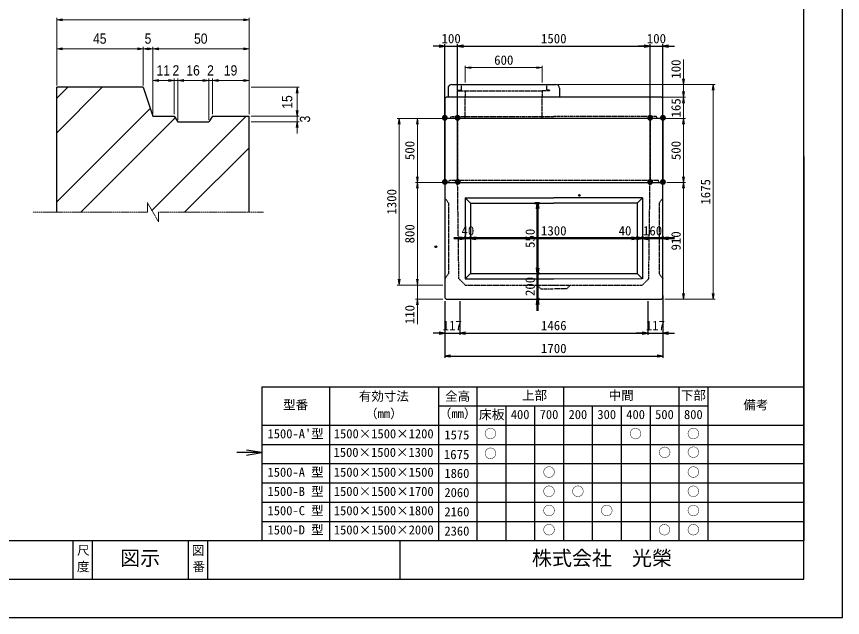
# Model space of a CAD drawing. Units: millimetres, scale not verified. Extents: x -210 to 210, y -148 to 148.
# Drawn here: x -4.6 to 210, y -148.5 to 7.8 of the extents above; entities that cross this region are included whole.
import ezdxf
from ezdxf.enums import TextEntityAlignment as Align

# ---------------------------------------------------------------- set-up
doc = ezdxf.new("R2010")
doc.units = ezdxf.units.MM
doc.header["$PDMODE"] = 32
doc.header["$PDSIZE"] = 0.5
doc.linetypes.add('USER1', pattern=[12.95, 6.35, -3.175, 0.25, -3.175])
doc.linetypes.add('USER2', pattern=[4.7625, 3.175, -1.5875])
doc.layers.add('0-0', color=7, linetype='Continuous')
for name, color, linetype, lineweight in [('0-1_0', 9, 'Continuous', 25), ('0-2_dims', 2, 'Continuous', 13), ('0-3_pen1実線', 4, 'Continuous', 13), ('0-5_pen3実線', 7, 'Continuous', 25), ('0-6_pen4実線', 6, 'Continuous', 25), ('0-7_pen1一点', 4, 'USER1', 13), ('0-8_pen2破線', 3, 'USER2', 25), ('0-9_鉄筋１', 7, 'Continuous', 50)]:
    doc.layers.add(name, color=color, linetype=linetype, lineweight=lineweight)
doc.styles.add('ＭＳ ゴシック', font='')
doc.styles.add('ＭＳ Ｐゴシック', font='')
doc.styles.get('ＭＳ ゴシック').set_extended_font_data('MS Gothic')
doc.styles.get('ＭＳ Ｐゴシック').set_extended_font_data('MS PGothic')

# ---------------------------------------------------------------- blocks, each defined once
blk = doc.blocks.new('部分図 1')
at = {"layer": '0-1_0'}
blk.add_lwpolyline([(0, 0), (12600, 0), (12600, 8910), (0, 8910)], close=True, dxfattribs=at)
at = {"layer": '0-2_dims'}
for p, q in [((6475.03, 4150.99), (6475.03, 4676.54)), ((6475.03, 4661.54), (7975.03, 4661.54)), ((7975.03, 3925.99), (7975.03, 4676.54)), ((6475.03, 4150.99), (6475.03, 4451.54)), ((7150.03, 4150.99), (7150.03, 4451.54)), ((7150.03, 4150.99), (7150.03, 4451.54)), ((7225.03, 3925.99), (7225.03, 4451.54)), ((7225.03, 3925.99), (7225.03, 4451.54)), ((7975.03, 3925.99), (7975.03, 4451.54)), ((7150.03, 4436.54), (6475.03, 4436.54)), ((7150.03, 4436.54), (7225.03, 4436.54)), ((7975.03, 4436.54), (7225.03, 4436.54)), ((7225.03, 3925.99), (7225.03, 4203.77)), ((7390.03, 4188.77), (7225.03, 4188.77)), ((7390.03, 4188.77), (7300.03, 4188.77)), ((7390.03, 3925.99), (7390.03, 4203.77)), ((7390.03, 3925.99), (7390.03, 4203.77)), ((7390.03, 4188.77), (7420.03, 4188.77)), ((7420.03, 3884.74), (7420.03, 4203.77)), ((7420.03, 3880.99), (7420.03, 4203.77)), ((7420.03, 4188.77), (7510.03, 4188.77)), ((7420.03, 4188.77), (7660.03, 4188.77)), ((7660.03, 4188.77), (7570.03, 4188.77)), ((7660.03, 3880.99), (7660.03, 4203.77)), ((7660.03, 3880.99), (7660.03, 4203.77)), ((7660.03, 4188.77), (7690.03, 4188.77)), ((7690.03, 3925.99), (7690.03, 4203.77)), ((7690.03, 3925.99), (7690.03, 4203.77)), ((7690.03, 4188.77), (7780.03, 4188.77)), ((7690.03, 4188.77), (7975.03, 4188.77)), ((7975.03, 3925.99), (7975.03, 4203.77)), ((7990.03, 4135.99), (8365.12, 4135.99)), ((8350.12, 4135.99), (8350.12, 3910.99)), ((8350.12, 3910.99), (8350.12, 4000.99)), ((7990.03, 3910.99), (8365.12, 3910.99)), ((7990.03, 3910.99), (8365.12, 3910.99)), ((7990.03, 3865.99), (8365.12, 3865.99)), ((8350.12, 3910.99), (8350.12, 3865.99)), ((8350.12, 3865.99), (8350.12, 3775.99))]:
    blk.add_line(p, q, dxfattribs=at)
at = {"layer": '0-2_dims', "lineweight": 18}
for p, q in [((11361, 4158), (11361, 4353)), ((9660, 4173), (9660, 4304)), ((9660, 4289), (10260, 4289)), ((10260, 4173), (10260, 4304)), ((10380, 4158), (11376, 4158)), ((10410, 4158), (11607, 4158)), ((11361, 4158), (11361, 4058)), ((11361, 4058), (11361, 4148)), ((11592, 4158), (11592, 2483)), ((11205, 4058), (11376, 4058)), ((11205, 4058), (11376, 4058)), ((11361, 4058), (11361, 3968)), ((11361, 4058), (11361, 3893)), ((9470, 3893), (9130, 3893)), ((9145, 3893), (9145, 2593)), ((9485, 3893), (9271, 3893)), ((9286, 3893), (9286, 3393)), ((11215, 3893), (11376, 3893)), ((11215, 3893), (11376, 3893)), ((11361, 3893), (11361, 3803)), ((11361, 3893), (11361, 3393)), ((9485, 3393), (9271, 3393)), ((9485, 3393), (9271, 3393)), ((9286, 3393), (9286, 2593)), ((11230, 3393), (11376, 3393)), ((11230, 3393), (11376, 3393)), ((11361, 3393), (11361, 2483)), ((9286, 2593), (9286, 2683)), ((9470, 2593), (9130, 2593)), ((9485, 2593), (9271, 2593)), ((9485, 2593), (9271, 2593)), ((9286, 2593), (9286, 2483)), ((9485, 2483), (9271, 2483)), ((9286, 2483), (9286, 2288)), ((11215, 2483), (11376, 2483)), ((11230, 2483), (11607, 2483))]:
    blk.add_line(p, q, dxfattribs=at)
at = {"layer": '0-2_dims'}
for points in [[(6520.03, 4669.04), (6475.03, 4661.54), (6520.03, 4654.04)], [(7930.03, 4654.04), (7975.03, 4661.54), (7930.03, 4669.04)], [(6520.03, 4444.04), (6475.03, 4436.54), (6520.03, 4429.04)], [(7105.03, 4429.04), (7150.03, 4436.54), (7105.03, 4444.04)], [(7195.03, 4444.04), (7150.03, 4436.54), (7195.03, 4429.04)], [(7180.03, 4429.04), (7225.03, 4436.54), (7180.03, 4444.04)], [(7270.03, 4444.04), (7225.03, 4436.54), (7270.03, 4429.04)], [(7930.03, 4429.04), (7975.03, 4436.54), (7930.03, 4444.04)], [(7270.03, 4196.27), (7225.03, 4188.77), (7270.03, 4181.27)], [(7345.03, 4181.27), (7390.03, 4188.77), (7345.03, 4196.27)], [(7345.03, 4181.27), (7390.03, 4188.77), (7345.03, 4196.27)], [(7465.03, 4196.27), (7420.03, 4188.77), (7465.03, 4181.27)], [(7465.03, 4196.27), (7420.03, 4188.77), (7465.03, 4181.27)], [(7615.03, 4181.27), (7660.03, 4188.77), (7615.03, 4196.27)], [(7615.03, 4181.27), (7660.03, 4188.77), (7615.03, 4196.27)], [(7735.03, 4196.27), (7690.03, 4188.77), (7735.03, 4181.27)], [(7735.03, 4196.27), (7690.03, 4188.77), (7735.03, 4181.27)], [(7930.03, 4181.27), (7975.03, 4188.77), (7930.03, 4196.27)], [(8357.62, 4090.99), (8350.12, 4135.99), (8342.62, 4090.99)], [(8342.62, 3955.99), (8350.12, 3910.99), (8357.62, 3955.99)], [(8342.62, 3955.99), (8350.12, 3910.99), (8357.62, 3955.99)], [(8357.62, 3820.99), (8350.12, 3865.99), (8342.62, 3820.99)]]:
    blk.add_lwpolyline(points, dxfattribs=at)
at = {"layer": '0-2_dims', "lineweight": 18}
for points in [[(9705, 4296.5), (9660, 4289), (9705, 4281.5)], [(10215, 4281.5), (10260, 4289), (10215, 4296.5)], [(11353.5, 4203), (11361, 4158), (11368.5, 4203)], [(11599.5, 4113), (11592, 4158), (11584.5, 4113)], [(11353.5, 4103), (11361, 4058), (11368.5, 4103)], [(11368.5, 4013), (11361, 4058), (11353.5, 4013)], [(9152.5, 3848), (9145, 3893), (9137.5, 3848)], [(9293.5, 3848), (9286, 3893), (9278.5, 3848)], [(11368.5, 3848), (11361, 3893), (11353.5, 3848)], [(11368.5, 3848), (11361, 3893), (11353.5, 3848)], [(9278.5, 3438), (9286, 3393), (9293.5, 3438)], [(11353.5, 3438), (11361, 3393), (11368.5, 3438)], [(9293.5, 3348), (9286, 3393), (9278.5, 3348)], [(11368.5, 3348), (11361, 3393), (11353.5, 3348)], [(9137.5, 2638), (9145, 2593), (9152.5, 2638)], [(9278.5, 2638), (9286, 2593), (9293.5, 2638)], [(9278.5, 2638), (9286, 2593), (9293.5, 2638)], [(11353.5, 2528), (11361, 2483), (11368.5, 2528)], [(11584.5, 2528), (11592, 2483), (11599.5, 2528)], [(9293.5, 2438), (9286, 2483), (9278.5, 2438)]]:
    blk.add_lwpolyline(points, dxfattribs=at)
at = {"layer": '0-3_pen1実線'}
for p, q in [((6475.03, 4050.36), (6560.66, 4135.99)), ((6475.03, 3780.95), (6830.07, 4135.99)), ((10260, 4105.02), (10262.98, 4108)), ((6475.03, 3242.14), (7204.74, 3971.85)), ((6663.29, 3160.99), (7399.33, 3897.03)), ((7216.64, 3175.52), (7952.11, 3910.99)), ((7471.51, 3160.99), (7975.03, 3664.51))]:
    blk.add_line(p, q, dxfattribs=at)
at = {"layer": '0-5_pen3実線'}
for p, q in [((9499.9, 4456.7), (9409.9, 4456.7)), ((9499.9, 3407.7), (9499.9, 4471.7)), ((9499.9, 4456.7), (9599.7, 4456.7)), ((9599.7, 3411.2), (9599.7, 4471.7)), ((9599.7, 3411.2), (9599.7, 4471.7)), ((9599.7, 4456.7), (9689.7, 4456.7)), ((9599.7, 4456.7), (11099.69, 4456.7)), ((11099.69, 4456.7), (11009.69, 4456.7)), ((11099.69, 3411.2), (11099.69, 4471.7)), ((11099.69, 3411.2), (11099.69, 4471.7)), ((11099.69, 4456.7), (11199.9, 4456.7)), ((11199.9, 3406.39), (11199.9, 4471.7)), ((11199.9, 4456.7), (11289.9, 4456.7)), ((6475.03, 3160.99), (6475.03, 4135.99)), ((7150.03, 4135.99), (6475.03, 4135.99)), ((9525, 4128), (9525, 4058)), ((9555, 4158), (10365, 4158)), ((10395, 4128), (10395, 4058)), ((9510, 4058), (9500, 4048)), ((11190, 4058), (9510, 4058)), ((11190, 4058), (11200, 4048)), ((9500, 4048), (9500, 3893)), ((11200, 3893), (11200, 4048)), ((7690.03, 3910.99), (7660.03, 3865.99)), ((7690.03, 3910.99), (7975.03, 3910.99)), ((7975.03, 3160.99), (7975.03, 3910.99)), ((9500, 3893), (9500, 3393)), ((11200, 3893), (9500, 3893)), ((11200, 3893), (11200, 3393)), ((9499.9, 3392.7), (9499.9, 2492.7)), ((9500, 3393), (11200, 3393)), ((11199.9, 2492.7), (11199.9, 3392.7)), ((9659.9, 3272.7), (10349.9, 3272.7)), ((9659.9, 3272.7), (9659.9, 2642.7)), ((9699.9, 3232.7), (9659.9, 3272.7)), ((9699.9, 3232.7), (9699.9, 2682.7)), ((9699.9, 3232.7), (10349.9, 3232.7)), ((11039.9, 3272.7), (10349.9, 3272.7)), ((10999.9, 3232.7), (10349.9, 3232.7)), ((10999.9, 3232.7), (11039.9, 3272.7)), ((10999.9, 3232.7), (10999.9, 2682.7)), ((11039.9, 3272.7), (11039.9, 2642.7)), ((9699.9, 2682.7), (9659.9, 2642.7)), ((9659.9, 2642.7), (10349.9, 2642.7)), ((9699.9, 2682.7), (10349.9, 2682.7)), ((10349.9, 2682.7), (10999.9, 2682.7)), ((10349.9, 2642.7), (11039.24, 2643.36)), ((10999.9, 2682.7), (11039.9, 2642.7)), ((11199.9, 2511.7), (11199.9, 2203.7)), ((9499.9, 2492.7), (9509.9, 2482.7)), ((9499.9, 2467.7), (9499.9, 2203.7)), ((9509.9, 2482.7), (11189.9, 2482.7)), ((9616.7, 2467.7), (9616.7, 2203.7)), ((9616.7, 2467.7), (9616.7, 2203.7)), ((11082.9, 2467.7), (11082.9, 2203.7)), ((11082.9, 2467.7), (11082.9, 2203.7)), ((11199.9, 2492.7), (11189.9, 2482.7)), ((9499.9, 2386.7), (9499.9, 2024.7)), ((11199.9, 2361.7), (11199.9, 2024.7)), ((9499.9, 2218.7), (9409.9, 2218.7)), ((9499.9, 2218.7), (9616.7, 2218.7)), ((9616.7, 2218.7), (9706.7, 2218.7)), ((9616.7, 2218.7), (11082.9, 2218.7)), ((11082.9, 2218.7), (10992.9, 2218.7)), ((11082.9, 2218.7), (11199.9, 2218.7)), ((11199.9, 2218.7), (11289.9, 2218.7)), ((9499.9, 2039.7), (11199.9, 2039.7)), ((8600, 1800), (8600, 600)), ((9450, 1800), (9450, 600)), ((9750, 1800), (9750, 600)), ((10425, 1800), (10425, 600)), ((11325, 1800), (11325, 600)), ((11550, 1800), (11550, 600)), ((9453.73, 1650), (11550, 1650)), ((9975, 1650), (9975, 600)), ((10200, 1650), (10200, 600)), ((10650, 1650), (10650, 600)), ((10875, 1650), (10875, 600)), ((11100, 1650), (11100, 600)), ((8075, 1500), (12300, 1500)), ((8075, 1350), (12300, 1350)), ((8075, 1286), (7880, 1286)), ((8075, 1200), (12300, 1200)), ((8075, 1050), (12300, 1050)), ((8075, 900), (12300, 900)), ((8075, 750), (12300, 750)), ((6750, 600), (6750, 300)), ((7650, 600), (7650, 300))]:
    blk.add_line(p, q, dxfattribs=at)
for points in [[(9454.9, 4449.2), (9499.9, 4456.7), (9454.9, 4464.2)], [(9644.7, 4464.2), (9599.7, 4456.7), (9644.7, 4449.2)], [(9644.7, 4464.2), (9599.7, 4456.7), (9644.7, 4449.2)], [(11054.69, 4449.2), (11099.69, 4456.7), (11054.69, 4464.2)], [(11054.69, 4449.2), (11099.69, 4456.7), (11054.69, 4464.2)], [(11244.9, 4464.2), (11199.9, 4456.7), (11244.9, 4449.2)], [(7150.03, 4135.99), (7225.03, 3910.99), (7390.03, 3910.99), (7420.03, 3865.99), (7660.03, 3865.99)], [(9454.9, 2211.2), (9499.9, 2218.7), (9454.9, 2226.2)], [(9661.7, 2226.2), (9616.7, 2218.7), (9661.7, 2211.2)], [(9661.7, 2226.2), (9616.7, 2218.7), (9661.7, 2211.2)], [(11037.9, 2211.2), (11082.9, 2218.7), (11037.9, 2226.2)], [(11037.9, 2211.2), (11082.9, 2218.7), (11037.9, 2226.2)], [(11244.9, 2226.2), (11199.9, 2218.7), (11244.9, 2211.2)], [(9544.9, 2047.2), (9499.9, 2039.7), (9544.9, 2032.2)], [(11154.9, 2032.2), (11199.9, 2039.7), (11154.9, 2047.2)], [(7955, 1266), (8075, 1286), (7955, 1306)]]:
    blk.add_lwpolyline(points, dxfattribs=at)
blk.add_circle((10549.8, 3292.8), 5.6, dxfattribs=at)
for centre, start, end in [((9555, 4128), 90, 180), ((10365, 4128), 0, 90)]:
    blk.add_arc(centre, 30, start, end, dxfattribs=at)
blk.add_point((9429.51, 2892.41), dxfattribs=at)
at = {"layer": '0-6_pen4実線'}
for p, q in [((12300, 3594.97), (12300, 2094.97)), ((12300, 2100), (12300, 600)), ((8075, 1800), (12300, 1800)), ((8075, 1800), (8075, 600)), ((300, 600), (12300, 600)), ((6600, 600), (6600, 300)), ((7500, 600), (7500, 300)), ((9150, 600), (9150, 300))]:
    blk.add_line(p, q, dxfattribs=at)
blk.add_lwpolyline([(300, 300), (12300, 300), (12300, 8610), (300, 8610)], close=True, dxfattribs=at)
at = {"layer": '0-7_pen1一点'}
for p, q in [((7181.73, 3160.99), (7181.73, 3235.99)), ((7268.33, 3085.99), (7181.73, 3235.99)), ((7181.73, 3160.99), (6287.53, 3160.99)), ((8087.53, 3160.99), (7268.33, 3160.99)), ((7268.33, 3160.99), (7268.33, 3085.99))]:
    blk.add_line(p, q, dxfattribs=at)
at = {"layer": '0-8_pen2破線'}
for p, q in [((9628, 4158), (9628, 4114)), ((10292, 4158), (10292, 4114)), ((9604, 4114), (9628, 4114)), ((9604, 4114), (9604, 4108)), ((9604, 4108), (10257.02, 4108)), ((9660, 4108), (9660, 4058)), ((9660, 3893), (9660, 4058)), ((10316, 4108), (10260, 4108)), ((10260, 4108), (10260, 4058)), ((10260, 3893), (10260, 4058)), ((10316, 4114), (10292, 4114)), ((10316, 4114), (10316, 4108)), ((9545, 3893), (9550, 3908)), ((9550, 3908), (10350, 3908)), ((9600, 3893), (9600, 3408)), ((11100, 3893), (11100, 3408)), ((9530, 3393), (9535, 3408)), ((10350, 3408), (9535, 3408)), ((9609.9, 2642.7), (9599.9, 3392.7)), ((11165, 3408), (10350, 3408)), ((11089.9, 2642.7), (11099.7, 3392.7)), ((11170, 3393), (11165, 3408)), ((9499.9, 3272.7), (9529.9, 3232.7)), ((9529.9, 3232.7), (9529.9, 2682.7)), ((11199.9, 3272.7), (11169.9, 3232.7)), ((11169.9, 3232.7), (11169.9, 2682.7)), ((9529.9, 2682.7), (9499.9, 2642.7)), ((9659.9, 2592.7), (9609.9, 2642.7)), ((11039.9, 2592.7), (11089.9, 2642.7)), ((11169.9, 2682.7), (11199.9, 2642.7)), ((9659.9, 2592.7), (10349.9, 2592.7)), ((10219.9, 2592.7), (10249.9, 2562.7)), ((10349.9, 2592.7), (11039.9, 2592.7)), ((10479.9, 2592.7), (10449.9, 2562.7)), ((10249.9, 2562.7), (10349.9, 2562.7)), ((10449.9, 2562.7), (10349.9, 2562.7))]:
    blk.add_line(p, q, dxfattribs=at)
blk.add_lwpolyline([(11155, 3893), (11150, 3908), (10350, 3908)], dxfattribs=at)
at = {"layer": '0-9_鉄筋１'}
for p, q in [((10202.4, 3232.7), (10238.9, 3232.7)), ((10223.9, 3232.7), (10223.9, 2682.7)), ((9659.9, 2957.7), (9659.9, 2972.7)), ((9699.9, 2957.7), (9699.9, 2972.7)), ((9699.9, 2957.7), (9699.9, 2972.7)), ((10999.9, 2957.7), (10999.9, 2972.7)), ((10999.9, 2957.7), (10999.9, 2972.7)), ((11039.9, 2957.7), (11039.9, 2972.7)), ((11039.9, 2957.7), (11039.9, 2972.7)), ((11199.9, 2957.7), (11199.9, 2972.7)), ((9659.9, 2957.7), (9569.9, 2957.7)), ((9659.9, 2957.7), (9699.9, 2957.7)), ((9699.9, 2957.7), (9789.9, 2957.7)), ((9699.9, 2957.7), (10999.9, 2957.7)), ((10999.9, 2957.7), (10854.9, 2957.7)), ((11039.9, 2957.7), (10949.9, 2957.7)), ((10999.9, 2957.7), (11039.9, 2957.7)), ((11039.9, 2957.7), (11129.9, 2957.7)), ((11039.9, 2957.7), (11199.9, 2957.7)), ((11199.9, 2957.7), (11289.9, 2957.7)), ((10223.9, 2682.7), (10223.9, 2772.7)), ((10223.9, 2682.7), (10238.9, 2682.7)), ((10223.9, 2682.7), (10238.9, 2682.7)), ((10223.9, 2682.7), (10223.9, 2482.7)), ((10223.9, 2482.7), (10238.9, 2482.7)), ((10223.9, 2482.7), (10223.9, 2392.7))]:
    blk.add_line(p, q, dxfattribs=at)
for points in [[(10231.4, 3187.7), (10223.9, 3232.7), (10216.4, 3187.7)], [(9614.9, 2950.2), (9659.9, 2957.7), (9614.9, 2965.2)], [(9744.9, 2965.2), (9699.9, 2957.7), (9744.9, 2950.2)], [(9744.9, 2965.2), (9699.9, 2957.7), (9744.9, 2950.2)], [(10954.9, 2950.2), (10999.9, 2957.7), (10954.9, 2965.2)], [(10954.9, 2950.2), (10999.9, 2957.7), (10954.9, 2965.2)], [(10994.9, 2950.2), (11039.9, 2957.7), (10994.9, 2965.2)], [(11084.9, 2965.2), (11039.9, 2957.7), (11084.9, 2950.2)], [(11244.9, 2965.2), (11199.9, 2957.7), (11244.9, 2950.2)], [(10216.4, 2727.7), (10223.9, 2682.7), (10231.4, 2727.7)], [(10216.4, 2727.7), (10223.9, 2682.7), (10231.4, 2727.7)], [(10231.4, 2437.7), (10223.9, 2482.7), (10216.4, 2437.7)]]:
    blk.add_lwpolyline(points, dxfattribs=at)
at = {"layer": '0-2_dims', "color": 7, "style": 'ＭＳ Ｐゴシック', "width": 0.9}
for s, p in [('45', (6757.98, 4451.54)), ('5', (7160.26, 4451.54)), ('50', (7545.48, 4451.54)), ('11', (7252.98, 4203.77)), ('2', (7377.76, 4203.77)), ('16', (7485.48, 4203.77)), ('2', (7647.76, 4203.77)), ('19', (7777.98, 4203.77))]:
    blk.add_text(s, height=79.98, dxfattribs=at).set_placement(p, align=Align.BOTTOM_LEFT)
at = {"layer": '0-2_dims', "color": 7, "style": 'ＭＳ ゴシック'}
blk.add_text('600', height=73.31, dxfattribs=at).set_placement((9885, 4289.5), align=Align.BOTTOM_LEFT)
for s, p in [('100', (11360.5, 4203)), ('165', (11360.5, 3900.5)), ('500', (9285.5, 3568)), ('500', (11360.5, 3568)), ('1675', (11591.5, 3220.5)), ('1300', (9144.5, 3143)), ('800', (9285.5, 2918)), ('910', (11360.5, 2863)), ('110', (9285.5, 2288))]:
    blk.add_text(s, height=73.31, rotation=90, dxfattribs=at).set_placement(p, align=Align.BOTTOM_LEFT)
at = {"layer": '0-2_dims', "color": 7, "style": 'ＭＳ Ｐゴシック', "width": 0.9}
for s, p in [('15', (8335.12, 3968.95)), ('3', (8474.21, 3861.22))]:
    blk.add_text(s, height=79.98, rotation=90, dxfattribs=at).set_placement(p, align=Align.BOTTOM_LEFT)
at = {"layer": '0-5_pen3実線', "style": 'ＭＳ ゴシック'}
for s, height, p in [('100', 73.31, (9474.8, 4457.2)), ('1500', 73.31, (10249.7, 4457.2)), ('100', 73.31, (11074.8, 4457.2)), ('117', 73.31, (9483.3, 2219.2)), ('1466', 73.31, (10249.8, 2219.2)), ('117', 73.31, (11066.4, 2219.2)), ('1700', 73.31, (10249.9, 2040.2)), ('有効寸法', 71.47, (8830.03, 1668.76)), ('全高', 71.47, (9502.52, 1668.76)), ('上部', 71.51, (10102.46, 1676.23)), ('中間', 71.46, (10777.52, 1676.26)), ('下部', 71.52, (11339.95, 1676.23)), ('型番', 71.47, (8240.02, 1601.26)), ('備考', 71.45, (11827.54, 1601.27)), ('（mm）', 71.49, (8878.73, 1533.74)), ('（mm）', 71.49, (9453.73, 1533.74)), ('床板', 73.31, (9766, 1525)), ('400', 71.46, (10014.4, 1526.27)), ('700', 71.48, (10239.37, 1526.25)), ('200', 71.47, (10464.39, 1526.26)), ('300', 71.47, (10689.39, 1526.26)), ('400', 71.46, (10914.4, 1526.27)), ('500', 71.47, (11139.39, 1526.26)), ('800', 71.47, (11364.39, 1526.26)), ("1500-A'型", 71.47, (8118.15, 1376.25)), ('1500×1500×1200', 71.48, (8635.01, 1376.25)), ('1575', 71.47, (9497, 1367.51)), ('○', 71.37, (9806.83, 1376.33)), ('○', 71.37, (10938.33, 1376.33)), ('○', 71.37, (11388.83, 1376.33)), ('1500×1500×1300', 71.48, (8633.34, 1231.25)), ('1675', 73.31, (9492.49, 1213.26)), ('○', 71.37, (9807.33, 1222.33)), ('○', 71.37, (11165.33, 1229.33)), ('○', 71.37, (11388.83, 1231.33)), ('1500-A 型', 71.47, (8118.15, 1076.25)), ('1500×1500×1500', 71.48, (8635.01, 1076.25)), ('1860', 71.47, (9497, 1067.51)), ('○', 71.37, (10263.83, 1076.33)), ('○', 71.37, (11388.83, 1076.33)), ('1500-B 型', 71.47, (8118.15, 926.25)), ('1500×1500×1700', 71.48, (8635.01, 926.25)), ('2060', 71.47, (9497, 917.51)), ('○', 71.37, (10263.83, 926.33)), ('○', 71.37, (10488.83, 926.33)), ('○', 71.37, (11388.83, 926.33)), ('1500-C 型', 71.47, (8118.15, 776.25)), ('1500×1500×1800', 71.48, (8635.01, 776.25)), ('2160', 71.47, (9497, 767.51)), ('○', 71.37, (10263.83, 776.33)), ('○', 71.37, (10713.83, 776.33)), ('○', 71.37, (11388.83, 776.33)), ('1500-D 型', 71.47, (8118.15, 626.25)), ('1500×1500×2000', 71.48, (8635.01, 626.25)), ('2360', 71.47, (9497, 617.51)), ('○', 71.37, (10263.83, 626.33)), ('○', 71.37, (11163.83, 626.33)), ('○', 71.37, (11388.83, 626.33)), ('尺', 71.42, (6633.3, 467.75)), ('図示', 114.3, (6969.04, 372.02)), ('図', 71.42, (7527.6, 467)), ('株式会社\u3000光榮', 114.4, (10179.07, 372.01)), ('度', 71.44, (6632.55, 339)), ('番', 71.42, (7533.3, 339.75))]:
    blk.add_text(s, height=height, dxfattribs=at).set_placement(p, align=Align.BOTTOM_LEFT)
at = {"layer": '0-5_pen3実線', "color": 1, "style": 'ＭＳ ゴシック'}
for p in [(9474.5, 3867.5), (9574.1, 3867.5), (11074.5, 3867.5), (11174.7, 3867.5), (9475.3, 3367), (9575, 3367.4), (11074.8, 3366.8), (11174.9, 3366.7)]:
    blk.add_text('●', height=36.66, dxfattribs=at).set_placement(p, align=Align.BOTTOM_LEFT)
at = {"layer": '0-9_鉄筋１', "style": 'ＭＳ ゴシック'}
for s, p in [('40', (9629.9, 2958.2)), ('1300', (10249.9, 2958.2)), ('40', (10854.9, 2958.2)), ('160', (11044.9, 2958.2))]:
    blk.add_text(s, height=73.31, dxfattribs=at).set_placement(p, align=Align.BOTTOM_LEFT)
for s, p in [('550', (10223.4, 2882.7)), ('200', (10223.4, 2507.7))]:
    blk.add_text(s, height=73.31, rotation=90, dxfattribs=at).set_placement(p, align=Align.BOTTOM_LEFT)

msp = doc.modelspace()

# ---------------------------------------------------------------- block references
at = {"layer": '0-0', "xscale": 0.0333333, "yscale": 0.0333333}
msp.add_blockref('部分図 1', (-210, -148.5), dxfattribs=at)

doc.saveas('drawing.dxf')
